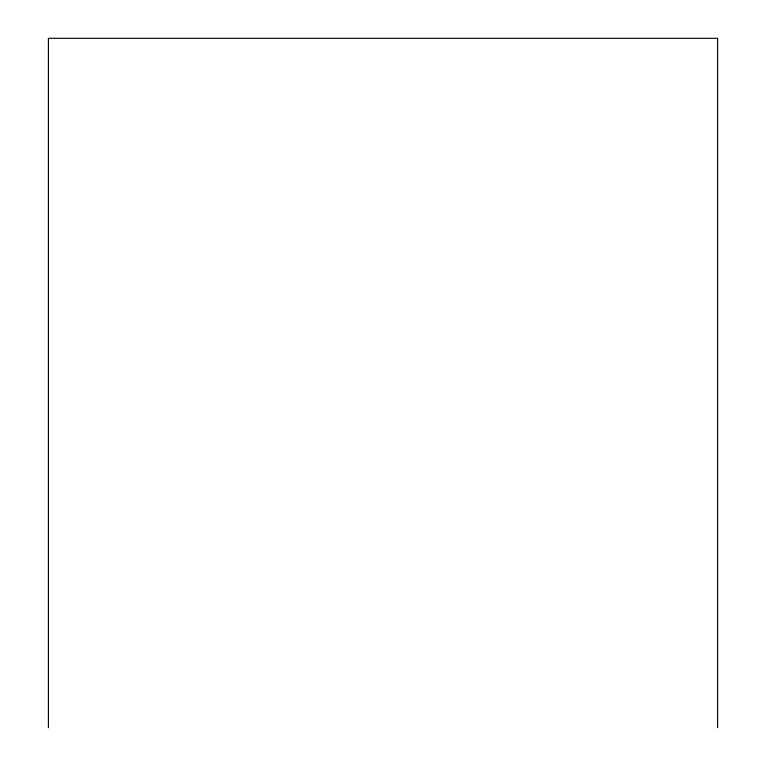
<?xml version="1.0" encoding="UTF-8"?>
<svg xmlns="http://www.w3.org/2000/svg" width="766" height="766" viewBox="0 0 766 766"><rect width="100%" height="100%" fill="white"/><g stroke="black" fill="none" stroke-linecap="round" stroke-linejoin="round"><path stroke-width="1.15" d="M717.598 727.7L717.598 38.3L48.402 38.3L48.402 727.7"/></g></svg>
